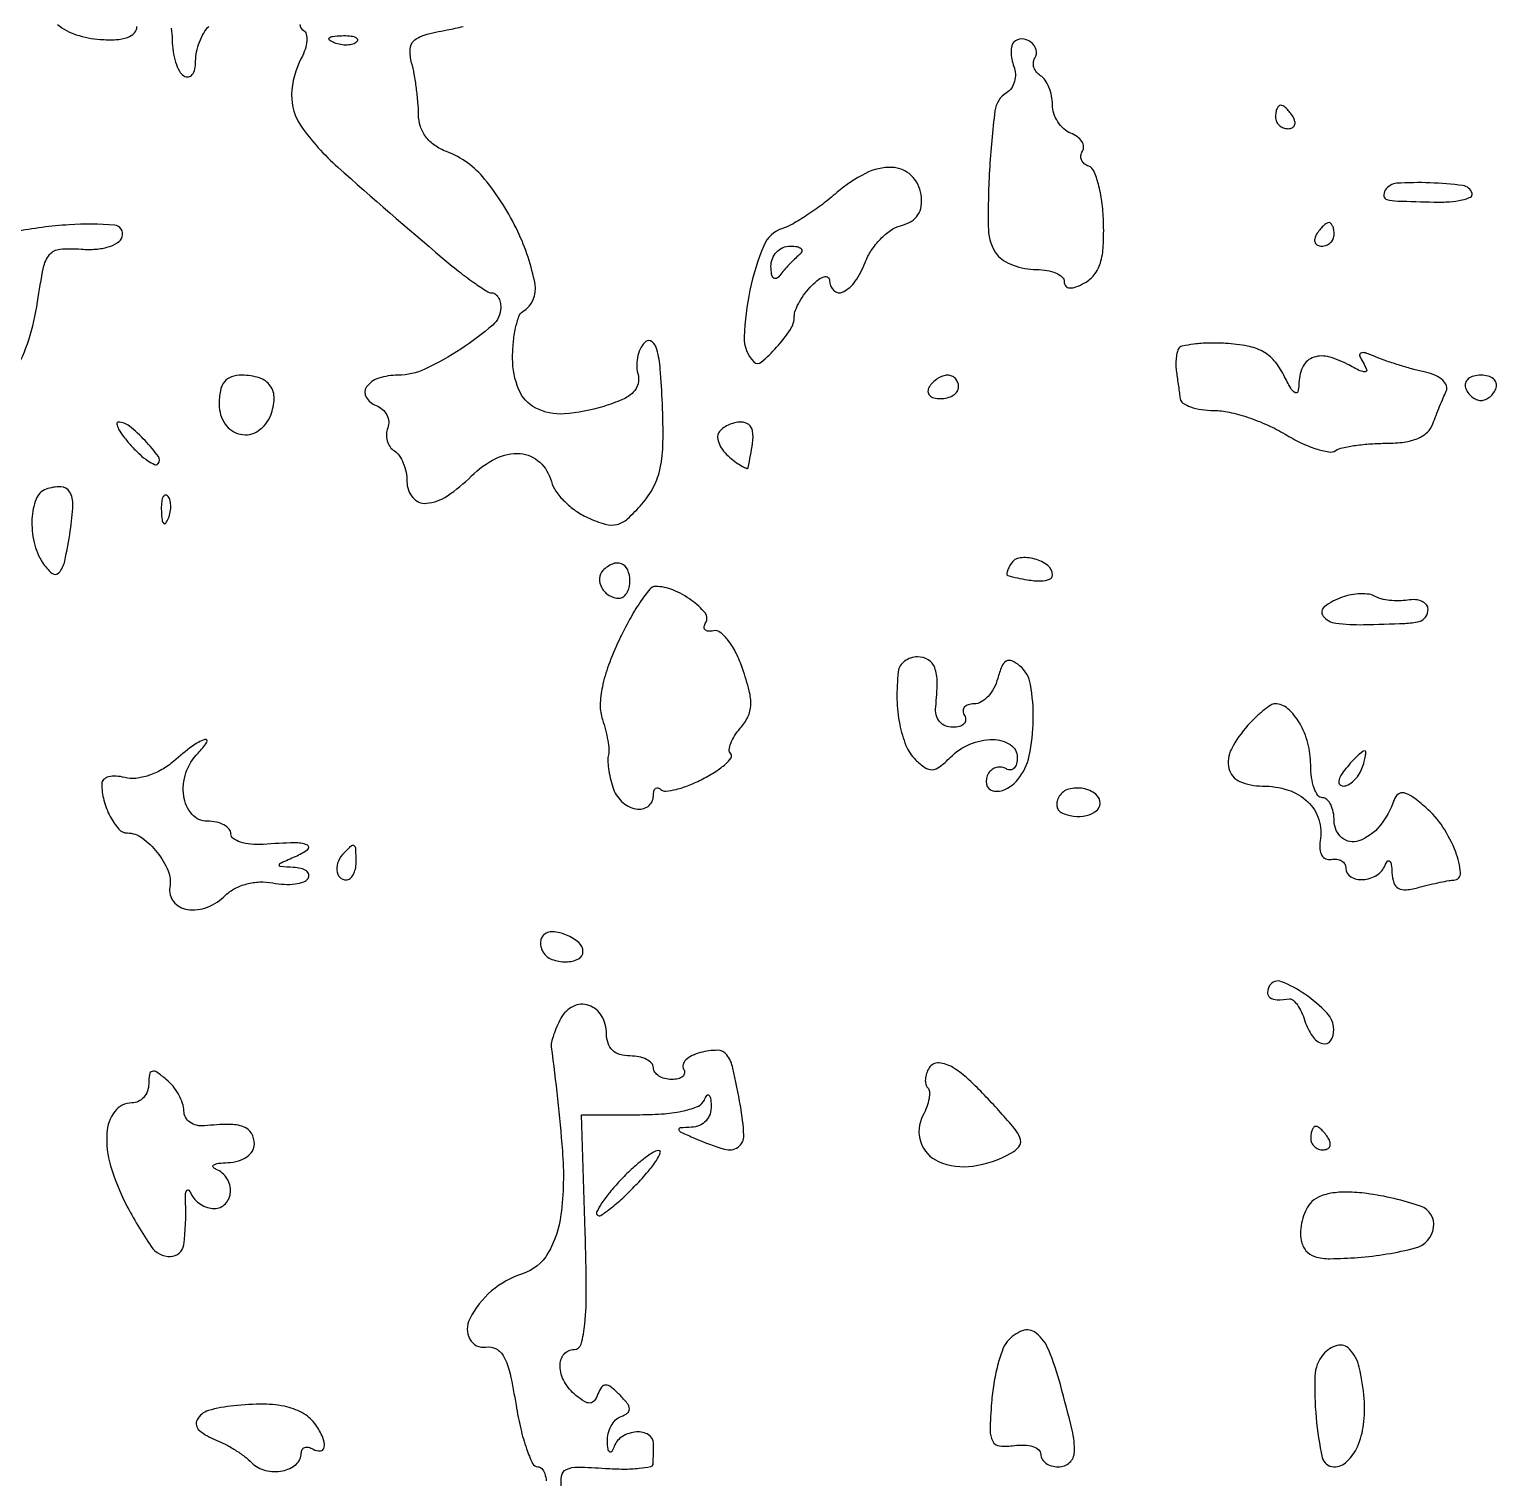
# Model space of a CAD drawing. Extents: x 0 to 5034, y 0 to 2560.
# Drawn here: x 1554.8 to 1679.8, y 1716.1 to 1839.5 of the extents above; entities that cross this region are included whole.
import ezdxf

# ---------------------------------------------------------------- set-up
doc = ezdxf.new("R2010")
doc.units = 0

msp = doc.modelspace()

# ---------------------------------------------------------------- linework, layer by layer
for points in [[(1557.240455, 1839.879475, 0.092821), (1558.828507, 1839.002902, 0.062614), (1560.864797, 1838.602437, 0.02949), (1562.21552, 1838.588715, 0.071587), (1563.191955, 1838.77826, 0.117028), (1563.781834, 1839.154411, 0.194949), (1564, 1839.692691, -0.113985)], [(1566.900008, 1839.569783, -0.049343), (1567, 1838.559017, 0.037634), (1567.073842, 1837.57934, 0.041396), (1567.29375, 1836.653525, 0.045439), (1567.615492, 1835.906663, 0.130646), (1568, 1835.5, 0.177037), (1568.378577, 1835.422023, 0.188488), (1568.70625, 1835.6096, 0.116412), (1568.927986, 1836.072766, 0.05373), (1569, 1836.740983, -0.051407), (1569.08179, 1837.534385, -0.038232), (1569.326905, 1838.380819, -0.039038), (1569.686397, 1839.15174, -0.06786), (1570.112868, 1839.712868, 0.155143)], [(1577.88418, 1839.867208, 0.243353), (1578.165464, 1839.397738, -0.195227), (1578.412394, 1839.060215, -0.078645), (1578.464131, 1838.480752, -0.061726), (1578.324678, 1837.760365, -0.04425), (1578.002704, 1837.005053, 0.115439), (1577.1761, 1833.916882, 0.162988), (1577.98822, 1831.209824, 0.057827), (1581.112662, 1827.719328, 0.005191), (1590, 1820.006335, 0.009569), (1591.395324, 1818.865812, 0.013243), (1592.692188, 1817.900981, 0.009786), (1593.798556, 1817.15446, 0.139064), (1594.25, 1817.015973, -0.162036), (1594.535622, 1816.91411, -0.094307), (1594.77768, 1816.637505, -0.076294), (1594.940046, 1816.229261, -0.057992), (1594.993167, 1815.75, -0.217598), (1594.308181, 1814.271987, -0.031688), (1591.593919, 1812.230171, -0.035157), (1588.53185, 1810.512129, -0.110704), (1586.247137, 1810, 0.076109), (1584.596121, 1809.74722, 0.161543), (1583.558878, 1809.000172, 0.300496), (1583.521661, 1808.124645, 0.167297), (1584.373476, 1807.410178, -0.08645), (1584.908043, 1807.090557, -0.094067), (1585.284667, 1806.616991, -0.100253), (1585.446163, 1806.064631, -0.113234), (1585.368684, 1805.518392, 0.083008), (1585.256234, 1804.965849, 0.078343), (1585.325782, 1804.394979, 0.081683), (1585.56208, 1803.893829, 0.103775), (1585.931826, 1803.542134, -0.10606), (1586.341311, 1803.149099, -0.051271), (1586.686224, 1802.505726, -0.047594), (1586.920822, 1801.732411, -0.049898), (1587, 1800.940983, 0.174353), (1587.490953, 1799.575855, 0.246421), (1588.6599, 1799.08561, 0.127523), (1590.445745, 1799.716891, 0.048022), (1592.507274, 1801.416365, -0.080134), (1594.565099, 1802.902533, -0.134988), (1596.639527, 1803.316982, -0.170275), (1598.31039, 1802.593799, -0.143275), (1599.307627, 1800.931633, 0.089777), (1599.682534, 1800.124527, 0.043784), (1600.417836, 1799.254088, 0.041538), (1601.366019, 1798.457359, 0.0471), (1602.395416, 1797.865698, 0.03517), (1603.898757, 1797.304611, 0.13341), (1604.892504, 1797.283093, 0.124761), (1605.798013, 1797.768224, 0.029075), (1607.011182, 1799.012893, 0.059378), (1608.017228, 1800.496657, 0.06887), (1608.585324, 1802.104208, 0.04747), (1608.816098, 1804.24665, 0.013769), (1608.765847, 1807.57346, 0.009321), (1608.584631, 1810.526888, 0.045264), (1608.300332, 1812.179247, 0.145981), (1607.886123, 1812.853677, 0.369625), (1607.353235, 1812.86541, 0.098029), (1606.948893, 1812.374776, 0.061929), (1606.679665, 1811.680938, 0.058891), (1606.578561, 1810.900283, 0.066831), (1606.670585, 1810.151684, -0.118372), (1606.688528, 1809.260423, -0.147733), (1606.28704, 1808.540738, -0.09129), (1605.367335, 1807.929578, -0.02667), (1603.765814, 1807.342962, -0.055524), (1600.394579, 1806.705614, -0.14047), (1597.973718, 1807.20441, -0.175982), (1596.517827, 1808.798592, -0.098237), (1596, 1811.408759, -0.023641), (1596.064808, 1812.778657, -0.030528), (1596.259879, 1814.022326, -0.031414), (1596.541634, 1815.004269, -0.170367), (1596.884695, 1815.428738, 0.310681), (1597.912186, 1817.762289, 0.064549), (1596.440418, 1822.254523, 0.059606), (1593.61979, 1826.707896, 0.131706), (1590.382461, 1829.044688, -0.060452), (1589.364379, 1829.580002, -0.080249), (1588.61077, 1830.303464, -0.084492), (1588.149581, 1831.195708, -0.075764), (1587.986345, 1832.225249, 0.019559), (1587.94007, 1833.250268, 0.011917), (1587.809329, 1834.45544, 0.011937), (1587.622407, 1835.64572, 0.020642), (1587.40291, 1836.623057, -0.071357), (1587.265435, 1837.765807, -0.202768), (1587.587925, 1838.482448, -0.121514), (1588.47633, 1838.974715, -0.019677), (1590.416565, 1839.41837, 0.010339), (1591.790224, 1839.705593, 0.016578)], [(1600.173248, 1715.127458, -0.076556), (1600.166417, 1716.216509, -0.252024), (1600.581576, 1716.773752, -0.115232), (1601.567796, 1716.981145, -0.012475), (1603.907996, 1716.870772, 0.016418), (1605.466168, 1716.809591, 0.027153), (1606.780911, 1716.872591, 0.026016), (1607.766342, 1717.025752, 0.349003), (1607.984748, 1717.288761, 0.002172), (1607.990611, 1717.631665, 0.00096), (1607.99552, 1718.084824, 0.00095), (1607.998888, 1718.565121, 0.001278), (1608, 1719, 0.266094), (1607.579683, 1719.733868, 0.152487), (1606.555724, 1719.971334, 0.118456), (1605.378475, 1719.593481, 0.161605), (1604.662281, 1718.75, -0.039934), (1604.443361, 1718.31184, -0.436971), (1604.271124, 1718.276265, -0.209411), (1604.13627, 1718.502419, -0.019378), (1604.078947, 1719.166667, -0.070833), (1604.142309, 1719.838046, -0.067138), (1604.390378, 1720.478385, -0.071702), (1604.778092, 1720.991763, -0.107754), (1605.25, 1721.291667, 0.074242), (1605.791793, 1721.587408, 0.252947), (1605.952882, 1721.941057, 0.154062), (1605.769647, 1722.40821, 0.026476), (1605.125, 1723.125, 0.024455), (1604.387442, 1723.793734, 0.162035), (1603.929632, 1723.969366, 0.258576), (1603.581906, 1723.796643, 0.063388), (1603.277754, 1723.208262, -0.069605), (1602.974979, 1722.639907, -0.222151), (1602.608263, 1722.437121, -0.158457), (1602.123085, 1722.559135, -0.033024), (1601.402754, 1723.080707, -0.090533), (1600.422187, 1724.250807, -0.120058), (1600.042372, 1725.581925, -0.182088), (1600.375143, 1726.581902, -0.226524), (1601.25, 1726.997821, 0.340106), (1601.848446, 1727.456479, 0.042054), (1602.157525, 1729.182956, 0.025322), (1602.281188, 1732.093941, 0.005862), (1602.183587, 1736.997821), (1601.867173, 1747), (1606.850253, 1747, 0.019616), (1608.942937, 1747.082133, 0.036395), (1610.622233, 1747.338017, 0.044876), (1611.826644, 1747.728691, 0.198527), (1612.337719, 1748.25, -0.051902), (1612.54862, 1748.648042, -0.449116), (1612.724694, 1748.672067, -0.185333), (1612.862835, 1748.416573, -0.021021), (1612.921053, 1747.75, -0.09325), (1612.822788, 1747.057117, -0.104336), (1612.47968, 1746.477865, -0.104348), (1611.931856, 1746.086626, -0.093291), (1611.25, 1745.929715, 0.011173), (1610.278423, 1745.868926, 0.467319), (1610.172505, 1745.717909, 0.223503), (1610.347994, 1745.510599, 0.005675), (1611.5, 1745, 0.026412), (1614.057525, 1744.057594, 0.232222), (1615.215174, 1744.239811, 0.257962), (1615.703671, 1745.242348, 0.031763), (1615.413974, 1747.75, 0.008919), (1614.776113, 1750.956621, 0.10763), (1614.256364, 1752.094018, 0.238513), (1613.464261, 1752.485927, 0.061817), (1612.010251, 1752.29243, 0.047319), (1611.288713, 1752.028766, 0.082332), (1610.767306, 1751.66496, 0.124542), (1610.522325, 1751.264927, 0.217132), (1610.570264, 1750.88631, -0.164268), (1610.648165, 1750.550501, -0.190626), (1610.499165, 1750.260354, -0.123316), (1610.11689, 1750.064119, -0.057279), (1609.559017, 1750, -0.062283), (1608.962904, 1750.074545, -0.080552), (1608.457961, 1750.29375, -0.097988), (1608.120018, 1750.618621, -0.153634), (1608, 1751, 0.191087), (1607.848523, 1751.381882, 0.088204), (1607.4125, 1751.70625, 0.068025), (1606.765418, 1751.926307, 0.048028), (1606, 1752, -0.071879), (1605.14451, 1752.123622, -0.118272), (1604.514129, 1752.486626, -0.122815), (1604.132149, 1753.084583, -0.081193), (1604, 1753.893011, 0.133094), (1603.586286, 1755.419691, 0.180458), (1602.489179, 1756.314996, 0.199334), (1601.160877, 1756.227034, 0.156193), (1600.113867, 1755.212762, 0.020073), (1599.770156, 1754.503504, 0.021876), (1599.495095, 1753.78877, 0.021994), (1599.314733, 1753.160711, 0.092346), (1599.29461, 1752.770286, -0.012952), (1600.242452, 1743.926698, -0.051681), (1600.120494, 1738.483656, -0.099771), (1599.01208, 1735.189273, -0.187146), (1596.854163, 1733.453713, 0.100252), (1594.211196, 1731.985155, 0.099973), (1592.344857, 1729.602649, 0.241911), (1592.361226, 1727.876072, 0.324744), (1593.718078, 1727.206163, -0.171332), (1594.601093, 1727.054604, -0.146554), (1595.261518, 1726.374077, -0.06619), (1595.78196, 1724.935763, -0.013242), (1596.294352, 1722.25, 0.017183), (1596.694659, 1720.237998, 0.026795), (1597.190262, 1718.542187, 0.024932), (1597.708178, 1717.27416, 0.291125), (1598.139132, 1717, -0.207861), (1598.490508, 1716.847329, -0.105156), (1598.744005, 1716.42585, -0.075117), (1598.860322, 1715.793782, -0.047726)]]:
    msp.add_lwpolyline(points, format="xyb")
for points in [[(1582.729167, 1838.395833, -0.126455), (1582.402231, 1838.202593, -0.060344), (1581.916927, 1838.123424, -0.05415), (1581.359369, 1838.160852, -0.051402), (1580.8125, 1838.316886, -0.054073), (1580.395823, 1838.538436, -0.470617), (1580.37858, 1838.720685, -0.168741), (1580.670344, 1838.862007, -0.018894), (1581.416667, 1838.921053, -0.028489), (1582.112848, 1838.910055, -0.077125), (1582.592839, 1838.799335, -0.208169), (1582.77538, 1838.614691, -0.296942)], [(1638.708381, 1838.375048, 0.143376), (1638.530266, 1838.049465, 0.054751), (1638.474849, 1837.530523, 0.048428), (1638.536113, 1836.918621, 0.042486), (1638.714618, 1836.30131, -0.082156), (1638.844042, 1835.670825, -0.078108), (1638.767359, 1835.020526, -0.081741), (1638.501598, 1834.4507, -0.104807), (1638.084163, 1834.052015, 0.226648), (1637.099349, 1832.520483, 0.017016), (1636.633998, 1827.457852, 0.019324), (1636.537828, 1822.393819, 0.159784), (1637.287848, 1820.25, 0.094725), (1637.825217, 1819.77057, 0.045267), (1638.662165, 1819.367188, 0.042671), (1639.642006, 1819.092466, 0.047051), (1640.622445, 1819, -0.041615), (1641.53272, 1818.924105, -0.061146), (1642.301593, 1818.695915, -0.080364), (1642.823339, 1818.360735, -0.212982), (1643, 1817.964816, 0.169965), (1643.128804, 1817.596848, 0.213362), (1643.446547, 1817.432657, 0.105972), (1643.985856, 1817.516719, 0.031367), (1644.75, 1817.865782, 0.10631), (1645.56178, 1818.553754, 0.090556), (1646.076411, 1819.553664, 0.061143), (1646.329377, 1821.004995, 0.021601), (1646.344677, 1823.119406, 0.023536), (1646.204847, 1824.799772, 0.032992), (1645.911589, 1826.276421, 0.034635), (1645.52505, 1827.400341, 0.215379), (1645.088447, 1827.803851, -0.094392), (1644.711987, 1828.014416, -0.120967), (1644.478254, 1828.333759, -0.126974), (1644.425442, 1828.712727, -0.110305), (1644.557151, 1829.092473, 0.163403), (1644.650225, 1829.490639, 0.121658), (1644.500197, 1829.919618, 0.093843), (1644.119007, 1830.316129, 0.06297), (1643.563382, 1830.614052, -0.091974), (1642.965685, 1830.980371, -0.066739), (1642.459243, 1831.576485, -0.065125), (1642.116875, 1832.302026, -0.077865), (1642, 1833.047972, 0.050225), (1641.924661, 1833.796097, 0.047723), (1641.701458, 1834.527739, 0.051367), (1641.373271, 1835.13697, 0.105504), (1640.983688, 1835.510081, -0.08344), (1640.635866, 1835.815187, -0.092847), (1640.422376, 1836.206842, -0.100558), (1640.374953, 1836.623007, -0.117181), (1640.5, 1837, 0.209852), (1640.601139, 1837.718349, 0.161987), (1640.152915, 1838.38058, 0.159365), (1639.390969, 1838.648847, 0.204755)], [(1661, 1832, 0.105053), (1661.081062, 1831.618444, 0.099167), (1661.311086, 1831.29375, 0.09642), (1661.654762, 1831.076123, 0.093332), (1662.059017, 1831, 0.108972), (1662.413961, 1831.078288, 0.182303), (1662.6254, 1831.29375, 0.161196), (1662.656512, 1831.6179, 0.082592), (1662.5, 1832, 0.029505), (1662.231006, 1832.382774, 0.035638), (1661.933975, 1832.70625, 0.038439), (1661.65171, 1832.934461, 0.151918), (1661.440983, 1833, 0.210953), (1661.272352, 1832.92554, 0.081139), (1661.129539, 1832.70625, 0.061769), (1661.032345, 1832.382849, 0.042167)], [(1623.627718, 1825.550552, -0.017001), (1622.398986, 1824.555084, -0.016067), (1621.082569, 1823.625627, -0.016262), (1619.864771, 1822.878781, -0.052616), (1618.996799, 1822.498984, 0.221961), (1617.399429, 1821.028175, 0.044478), (1616.22185, 1817.233288, 0.044719), (1615.732641, 1813.26332, 0.202363), (1616.550161, 1811.130952, 0.397797), (1617.192388, 1811.100007, 0.0334), (1618.490967, 1812.373993, 0.035531), (1619.667897, 1813.899403, 0.147588), (1620, 1815, -0.094364), (1620.103396, 1815.542978, -0.034987), (1620.440625, 1816.247768, -0.033153), (1620.92598, 1816.984534, -0.034165), (1621.5, 1817.642857, -0.034046), (1622.077063, 1818.146263, -0.093008), (1622.559375, 1818.3875, -0.226652), (1622.862545, 1818.336247, -0.244067), (1623, 1818.071429, 0.2069), (1623.373669, 1817.207064, 0.314875), (1624.152604, 1817.093623, 0.12595), (1625.200924, 1818.005778, 0.060283), (1626.036791, 1819.596768, -0.05495), (1626.565547, 1820.629725, -0.046491), (1627.33344, 1821.587476, -0.048651), (1628.211026, 1822.333943, -0.088186), (1629.064509, 1822.727121, 0.069024), (1629.950275, 1823.094959, 0.115371), (1630.531642, 1823.648807, 0.114225), (1630.810624, 1824.407326, 0.066779), (1630.802469, 1825.380352, 0.167897), (1629.959228, 1827.022325, 0.187129), (1628.321957, 1827.702418, 0.123771), (1626.070654, 1827.1929, 0.061588)], [(1670.344719, 1825.75, 0.166701), (1670.23302, 1825.256212, 0.316673), (1670.489638, 1824.964371, 0.050647), (1671.414236, 1824.838826, 0.002486), (1674.5, 1824.75, 0.022051), (1675.824493, 1824.776879, 0.039755), (1676.898438, 1824.932446, 0.053654), (1677.611567, 1825.177131, 0.373123), (1677.75, 1825.488112, 0.294062), (1676.967063, 1826.152082, 0.024007), (1674.161603, 1826.386475, 0.024876), (1671.336315, 1826.34581, 0.243083)], [(1549.859244, 1821, 0.030756), (1548.191161, 1820.128488, 0.089177), (1547.216773, 1819.272449, 0.112056), (1546.726032, 1818.253681, 0.066031), (1546.59882, 1816.902181, 0.058972), (1547.024402, 1814.193227, 0.036955), (1548.118341, 1811.17306, 0.032811), (1549.466833, 1808.626447, 0.260197), (1550.589124, 1808, 0.184882), (1552.133804, 1808.591381, 0.075126), (1553.590109, 1810.357476, 0.058717), (1554.779948, 1813.005568, 0.039566), (1555.522974, 1816.238639, -0.012165), (1556.029562, 1819.169824, -0.124805), (1556.553603, 1820.272094, -0.201433), (1557.438634, 1820.734126, -0.040572), (1559.253028, 1820.738639, 0.037699), (1560.487355, 1820.734627, 0.055171), (1561.554839, 1820.931461, 0.068814), (1562.344166, 1821.29345, 0.16753), (1562.737237, 1821.788144, 0.49369), (1562.089708, 1822.781397, 0.034268), (1558.217435, 1822.809991, 0.034724), (1553.629845, 1822.20768, 0.055055)], [(1664.5, 1822, 0.082592), (1664.343488, 1821.6179, 0.161196), (1664.3746, 1821.29375, 0.182303), (1664.586039, 1821.078288, 0.108972), (1664.940983, 1821, 0.093332), (1665.345238, 1821.076123, 0.09642), (1665.688914, 1821.29375, 0.099167), (1665.918938, 1821.618444, 0.105053), (1666, 1822, 0.042167), (1665.967655, 1822.382849, 0.061769), (1665.870461, 1822.70625, 0.081139), (1665.727648, 1822.92554, 0.210953), (1665.559017, 1823, 0.151918), (1665.34829, 1822.934461, 0.038439), (1665.066025, 1822.70625, 0.035638), (1664.768994, 1822.382774, 0.029505)], [(1620.4283, 1820.25, 0.019542), (1620.02775, 1819.890763, 0.01106), (1619.569889, 1819.426563, 0.011028), (1619.128314, 1818.937434, 0.017789), (1618.776946, 1818.5, -0.111066), (1618.485745, 1818.250498, -0.327207), (1618.239691, 1818.28649, -0.159858), (1618.068396, 1818.618706, -0.037587), (1618.015313, 1819.25, -0.092982), (1618.13542, 1819.922707, -0.098893), (1618.490372, 1820.489797, -0.101386), (1619.027441, 1820.867015, -0.102919), (1619.666667, 1821, -0.043317), (1620.247958, 1820.949546, -0.152297), (1620.577897, 1820.779687, -0.297449), (1620.631514, 1820.533999, -0.129577)], [(1652.717125, 1812.20627, 0.066635), (1652.596992, 1811.847889, 0.027579), (1652.52793, 1811.340279, 0.026687), (1652.512968, 1810.780404, 0.031034), (1652.560134, 1810.25, -0.001731), (1652.641957, 1809.69846, -0.001195), (1652.730946, 1809.073437, -0.001204), (1652.813631, 1808.472027, -0.002466), (1652.875, 1808, 0.220389), (1653.115113, 1807.615475, 0.06079), (1653.771094, 1807.292652, 0.049297), (1654.687816, 1807.070857, 0.03439), (1655.75, 1806.996262, -0.054811), (1657.039153, 1806.852742, -0.025414), (1658.664535, 1806.400798, -0.024811), (1660.341182, 1805.747336, -0.031576), (1661.810118, 1804.9744, 0.025331), (1663.151235, 1804.247206, 0.033349), (1664.443459, 1803.731772, 0.035255), (1665.530496, 1803.463011, 0.183384), (1666.12643, 1803.578138, -0.084748), (1666.722173, 1803.819187, -0.018346), (1667.819122, 1804.017328, -0.018637), (1669.122128, 1804.154312, -0.01687), (1670.475831, 1804.2, 0.034107), (1671.967013, 1804.301839, 0.065275), (1673.122531, 1804.617588, 0.086078), (1673.936312, 1805.137862, 0.122156), (1674.410162, 1805.85, -0.006215), (1674.676035, 1806.564048, -0.004622), (1674.986612, 1807.345908, -0.004672), (1675.293326, 1808.07808, -0.010542), (1675.542453, 1808.62543, 0.201989), (1675.56566, 1809.092938, 0.119232), (1675.251433, 1809.565958, 0.083094), (1674.629646, 1809.974474, 0.050631), (1673.79181, 1810.246834, -0.01298), (1672.775022, 1810.494671, -0.008387), (1671.610969, 1810.831685, -0.008431), (1670.483505, 1811.199627, -0.015735), (1669.585955, 1811.541343, 0.016277), (1668.657539, 1811.893658, 0.183365), (1668.270608, 1811.881056, 0.407113), (1668.170187, 1811.645046, 0.045686), (1668.456632, 1811.070171, -0.041114), (1668.758806, 1810.477346, -0.504536), (1668.64623, 1810.29179, -0.137642), (1668.225124, 1810.369567, -0.008798), (1667.10001, 1810.946476, 0.065207), (1665.418428, 1811.581671, 0.15989), (1664.117159, 1811.469279, 0.192903), (1663.29047, 1810.644275, 0.09947), (1662.985258, 1809.190983, -0.067302), (1662.899146, 1808.593415, -0.500945), (1662.670731, 1808.506272, -0.122549), (1662.303784, 1808.890362, -0.0127), (1661.707211, 1810, 0.059109), (1660.899424, 1811.217014, 0.091931), (1659.925543, 1812.010032, 0.078323), (1658.616269, 1812.478656, 0.032899), (1656.753943, 1812.70627, 0.018324), (1655.315138, 1812.733897, 0.026453), (1654.046018, 1812.644482, 0.02482), (1653.052362, 1812.470985, 0.226718)], [(1571, 1807.5, 0.149528), (1571.508057, 1805.839117, 0.195698), (1572.814008, 1804.96363, 0.200847), (1574.332769, 1805.259438, 0.155128), (1575.396256, 1806.590242, 0.082652), (1575.686854, 1808.013008, 0.166673), (1575.359357, 1809.095593, 0.161583), (1574.425695, 1809.771103, 0.076632), (1572.940983, 1810, 0.081061), (1572.043973, 1809.853613, 0.147833), (1571.444098, 1809.427998, 0.120661), (1571.105482, 1808.669782, 0.044995)], [(1631.5, 1809, 0.139169), (1631.392057, 1808.620352, 0.191142), (1631.521475, 1808.29375, 0.138808), (1631.889346, 1808.073267, 0.066118), (1632.440983, 1808, 0.062283), (1633.037096, 1808.074545, 0.080552), (1633.542039, 1808.29375, 0.097988), (1633.879982, 1808.618621, 0.153634), (1634, 1809, 0.092995), (1633.928382, 1809.381732, 0.096318), (1633.723586, 1809.70625, 0.099231), (1633.418051, 1809.923444, 0.105429), (1633.059017, 1810, 0.089642), (1632.653442, 1809.926698, 0.053229), (1632.2129, 1809.70625, 0.051032), (1631.806203, 1809.382515, 0.06081)], [(1677.191667, 1808.925, 0.073624), (1677.399741, 1808.514089, 0.066918), (1677.723802, 1808.165781, 0.070382), (1678.110048, 1807.930417, 0.102038), (1678.5, 1807.85, 0.102038), (1678.889952, 1807.930417, 0.070382), (1679.276198, 1808.165781, 0.066918), (1679.600259, 1808.514089, 0.073624), (1679.808333, 1808.925, 0.159683), (1679.810399, 1809.333474, 0.143818), (1679.571823, 1809.684219, 0.107546), (1679.111023, 1809.920344, 0.064908), (1678.5, 1810, 0.064908), (1677.888977, 1809.920344, 0.107546), (1677.428177, 1809.684219, 0.143818), (1677.189601, 1809.333474, 0.159683)], [(1563.505548, 1803.993869, 0.0226), (1564.234551, 1803.258067, 0.036839), (1564.92245, 1802.711727, 0.042906), (1565.489015, 1802.393472, 0.312473), (1565.779583, 1802.44625, 0.370665), (1565.827008, 1803.073461, 0.030856), (1564.696445, 1804.426234, 0.033166), (1563.354486, 1805.668003, 0.171742), (1562.416441, 1806, 0.469284), (1562.284174, 1805.840798, 0.078427), (1562.43672, 1805.410699, 0.040791), (1562.859064, 1804.764521, 0.018783)], [(1613.570027, 1805.113307, 0.165938), (1613.471484, 1804.682148, 0.078442), (1613.620389, 1804.124078, 0.064546), (1613.981976, 1803.529284, 0.050777), (1614.51101, 1802.990862, 0.016359), (1615.087813, 1802.543195, 0.030843), (1615.585085, 1802.227518, 0.038833), (1615.954879, 1802.059561, 0.457681), (1616.076511, 1802.127555, 0.012143), (1616.44856, 1804.191728, 0.077471), (1616.447932, 1805.252491, 0.199137), (1616.120548, 1805.788442, 0.158638), (1615.470533, 1806, 0.058735), (1614.912534, 1805.934226, 0.05051), (1614.354354, 1805.739534, 0.05303), (1613.878793, 1805.452852, 0.092453)], [(1556.25, 1800.281721, 0.219973), (1555.404958, 1799.449987, 0.078684), (1555.05521, 1797.752897, 0.068838), (1555.23788, 1795.756864, 0.083996), (1555.96094, 1794.02896, 0.078988), (1556.755146, 1793.126291, 0.407459), (1557.355693, 1793.175801, 0.127591), (1557.845735, 1794.162678, 0.013102), (1558.318045, 1796.745351, 0.026332), (1558.54198, 1798.932688, 0.14565), (1558.26395, 1800.069325, 0.264037), (1557.525181, 1800.497572, 0.088597)], [(1566.078947, 1798.416667, 0.018894), (1566.137993, 1797.670344, 0.168741), (1566.279315, 1797.37858, 0.470617), (1566.461564, 1797.395823, 0.054073), (1566.683114, 1797.8125, 0.051402), (1566.839148, 1798.359369, 0.05415), (1566.876576, 1798.916927, 0.060344), (1566.797407, 1799.402231, 0.126455), (1566.604167, 1799.729167, 0.296942), (1566.385309, 1799.77538, 0.208169), (1566.200665, 1799.592839, 0.077125), (1566.089945, 1799.112848, 0.028489)], [(1603.693853, 1793.36052, 0.191124), (1603.401415, 1792.683432, 0.139481), (1603.603969, 1791.880661, 0.123736), (1604.230079, 1791.235684, 0.139398), (1605.059017, 1791, 0.156819), (1605.417907, 1791.1154, 0.097386), (1605.723586, 1791.440625, 0.079459), (1605.929934, 1791.926402, 0.06085), (1606, 1792.5, 0.103624), (1605.806289, 1793.424643, 0.202875), (1605.269246, 1793.932483, 0.1934), (1604.508765, 1793.913511, 0.094876)], [(1638.473008, 1793.956326, 0.025609), (1638.268505, 1793.584083, 0.046182), (1638.146358, 1793.258446, 0.066853), (1638.114586, 1793.021062, 0.344656), (1638.190983, 1792.923489, 0.016663), (1639.854924, 1792.569889, 0.047861), (1641.030737, 1792.475124, 0.088289), (1641.747693, 1792.614012, 0.310247), (1642, 1792.981495, 0.233759), (1641.60279, 1793.784685, 0.095942), (1640.484522, 1794.340063, 0.095519), (1639.235926, 1794.439157, 0.230444)], [(1605.067836, 1787.420928, 0.021425), (1604.177565, 1785.294896, 0.036894), (1603.647491, 1783.451272, 0.045445), (1603.467605, 1781.899183, 0.088542), (1603.655834, 1780.670928, -0.019549), (1603.922143, 1779.777188, -0.021045), (1604.110414, 1778.886977, -0.021138), (1604.206811, 1778.113978, -0.087193), (1604.163606, 1777.646442, 0.077774), (1604.113125, 1777.192955, 0.02228), (1604.176111, 1776.486536, 0.021848), (1604.319601, 1775.685118, 0.021622), (1604.532868, 1774.896442, 0.126442), (1605.289454, 1773.686664, 0.139114), (1606.510512, 1773.044887, 0.212879), (1607.543561, 1773.267279, 0.239228), (1608, 1774.166667, -0.053967), (1608.043789, 1774.571179, -0.162428), (1608.184118, 1774.806507, -0.257438), (1608.388857, 1774.849529, -0.122756), (1608.626784, 1774.706549, 0.226027), (1609.049967, 1774.556466, 0.035896), (1609.940756, 1774.714452, 0.033808), (1611.037907, 1775.071816, 0.023699), (1612.219715, 1775.613619, 0.022754), (1613.314656, 1776.244545, 0.040875), (1614.139741, 1776.871717, 0.055688), (1614.618928, 1777.409462, 0.3656), (1614.590749, 1777.742585, -0.218412), (1614.463755, 1778.084811, -0.070128), (1614.5821, 1778.627346, -0.054879), (1614.903993, 1779.269851, -0.037792), (1615.396996, 1779.918848, 0.068219), (1616.046285, 1780.890763, 0.103548), (1616.293265, 1781.872865, 0.072561), (1616.162614, 1783.114288, 0.020014), (1615.600409, 1785, 0.033125), (1615.048429, 1786.320266, 0.048043), (1614.379664, 1787.391159, 0.059115), (1613.700324, 1788.08848, 0.226914), (1613.126902, 1788.225223, -0.066751), (1612.681176, 1788.189996, -0.189815), (1612.402974, 1788.317452, -0.236195), (1612.32277, 1788.57478, -0.09827), (1612.453678, 1788.92505, 0.321907), (1612.396458, 1789.749548, 0.063938), (1611.250844, 1790.818818, 0.057625), (1609.660526, 1791.704453, 0.098567), (1608.175868, 1792, 0.227131), (1607.692356, 1791.768411, 0.02028), (1606.868693, 1790.654898, 0.023266), (1605.961922, 1789.175238, 0.015968)], [(1666.676, 1791.085825, 0.071928), (1665.168892, 1790.276736, 0.422048), (1665.059685, 1789.477283, 0.199292), (1666.143899, 1788.864549, 0.036208), (1668.5, 1788.75, 0.0034), (1672.010783, 1788.857484, 0.049267), (1673.241992, 1789.025794, 0.182374), (1673.788093, 1789.395487, 0.154951), (1674, 1790.062858, 0.175109), (1673.862036, 1790.444717, 0.115639), (1673.485938, 1790.728931, 0.087182), (1672.919527, 1790.869316, 0.058086), (1672.25, 1790.837817, -0.03726), (1671.506583, 1790.771801, -0.031775), (1670.720312, 1790.810711, -0.03302), (1670.007274, 1790.939718, -0.073971), (1669.5, 1791.149827, 0.098757), (1668.987178, 1791.33324, 0.042341), (1668.25795, 1791.378489, 0.039725), (1667.447812, 1791.295511, 0.041926)], [(1628.858595, 1784.75, 0.033542), (1628.751195, 1782.395639, 0.043031), (1628.983739, 1780.240426, 0.049219), (1629.519226, 1778.458018, 0.09912), (1630.329808, 1777.24162, 0.042997), (1631.135316, 1776.563898, 0.170802), (1631.748044, 1776.390901, 0.150504), (1632.381707, 1776.63081, 0.031186), (1633.285714, 1777.428571, -0.095555), (1634.96234, 1778.563021, -0.100881), (1636.908345, 1778.964091, -0.143271), (1638.402063, 1778.530629, -0.256343), (1639, 1777.440983, -0.06068), (1638.932339, 1776.885513, -0.129571), (1638.726548, 1776.50893, -0.191518), (1638.42208, 1776.36763, -0.153598), (1638.069098, 1776.457295, 0.100828), (1637.669126, 1776.604475, 0.098348), (1637.239685, 1776.585377, 0.097513), (1636.847224, 1776.403043, 0.097277), (1636.552786, 1776.08541, 0.186185), (1636.378357, 1775.155483, 0.302163), (1636.917296, 1774.599258, 0.169971), (1638.010598, 1774.733777, 0.105116), (1639.037111, 1775.544716, 0.121745), (1640.012991, 1777.562741, 0.047889), (1640.361856, 1780.652785, 0.047308), (1640.128241, 1783.648429, 0.17839), (1639.199385, 1785.250439, 0.069313), (1638.541791, 1785.657139, 0.240059), (1638.057066, 1785.630102, 0.166199), (1637.671726, 1785.185834, 0.032341), (1637.332754, 1784.164451, -0.058693), (1637.008854, 1783.336807, -0.064524), (1636.509304, 1782.635808, -0.073296), (1635.918064, 1782.16116, -0.13331), (1635.324352, 1782, 0.07275), (1634.818281, 1781.925975, 0.148807), (1634.487214, 1781.70625, 0.188577), (1634.380372, 1781.380176, 0.125004), (1634.5, 1781, -0.146968), (1634.601627, 1780.620612, -0.191593), (1634.460061, 1780.29375, -0.133699), (1634.072291, 1780.072931, -0.063042), (1633.496159, 1780, -0.101303), (1632.866222, 1780.128952, -0.11985), (1632.380628, 1780.49231, -0.113737), (1632.099434, 1781.055134, -0.084755), (1632.052296, 1781.75, 0.021615), (1632.174546, 1783.849953, 0.091534), (1631.965255, 1785.086746, 0.17345), (1631.413479, 1785.750311, 0.134207), (1630.5, 1786, 0.080228), (1629.916314, 1785.905737, 0.082844), (1629.399087, 1785.632812, 0.088937), (1629.026785, 1785.227149, 0.113608)], [(1658.654988, 1780.171259, 0.062214), (1657.239378, 1778.151415, 0.181758), (1657.026652, 1776.491206, 0.237914), (1657.948263, 1775.395465, 0.101435), (1659.877555, 1775, -0.077591), (1662.067876, 1774.658042, -0.112689), (1663.745281, 1773.665791, -0.128091), (1664.68835, 1772.152832, -0.118398), (1664.810873, 1770.324189, 0.060563), (1664.777371, 1769.624083, 0.11671), (1664.945282, 1769.091719, 0.16102), (1665.287166, 1768.795715, 0.149012), (1665.75, 1768.75, -0.077768), (1666.227545, 1768.770151, -0.10725), (1666.632812, 1768.632812, -0.125576), (1666.901861, 1768.361134, -0.133456), (1667, 1768, 0.266094), (1667.420317, 1767.266132, 0.152487), (1668.444276, 1767.028666, 0.118456), (1669.621525, 1767.406519, 0.161605), (1670.337719, 1768.25, -0.073498), (1670.539332, 1768.593893, -0.454677), (1670.719408, 1768.60116, -0.156943), (1670.861437, 1768.304347, -0.023178), (1670.921053, 1767.633369, 0.065959), (1671.075658, 1766.753793, 0.194379), (1671.459075, 1766.288943, 0.153419), (1672.130106, 1766.158032, 0.037528), (1673.25, 1766.369714, -0.006472), (1674.162208, 1766.601563, -0.007346), (1675.042509, 1766.799577, -0.006753), (1675.794128, 1766.946514, -0.039981), (1676.192582, 1766.986345, 0.431908), (1676.758399, 1767.611434, 0.072202), (1676.355972, 1769.378637, 0.05356), (1675.260534, 1771.508331, 0.068672), (1673.810001, 1773.164785, 0.02035), (1672.687703, 1774.06081, 0.097891), (1671.950802, 1774.40584, 0.223939), (1671.453831, 1774.306202, 0.153839), (1671.111037, 1773.833111, -0.089851), (1669.887042, 1771.597767, -0.137415), (1668.096337, 1770.326152, -0.266086), (1666.663855, 1770.580542, -0.222287), (1666, 1772, 0.048028), (1665.926307, 1772.765418, 0.068025), (1665.70625, 1773.4125, 0.088204), (1665.381882, 1773.848523, 0.191087), (1665, 1774, -0.244321), (1664.616289, 1774.1994, -0.067418), (1664.29375, 1774.8225, -0.051875), (1664.072887, 1775.727502, -0.033941), (1664, 1776.8, 0.064766), (1663.757532, 1778.664016, 0.067865), (1663.046868, 1780.372327, 0.079682), (1662.046664, 1781.587225, 0.182742), (1660.954988, 1782, 0.147247), (1660.60967, 1781.896052, 0.021744), (1660.013295, 1781.462807, 0.022954), (1659.335912, 1780.871509, 0.017923)], [(1567.118384, 1777.102674, -0.04928), (1566.116794, 1776.393707, -0.049026), (1564.994135, 1775.893012, -0.052814), (1563.894405, 1775.651694, -0.091821), (1562.965375, 1775.719306, 0.048059), (1562.212678, 1775.84057, 0.080867), (1561.577329, 1775.778302, 0.119003), (1561.156947, 1775.550843, 0.212603), (1561, 1775.198419, 0.064585), (1561.182771, 1773.789351, 0.055218), (1561.722126, 1772.391739, 0.060554), (1562.447117, 1771.331084, 0.215823), (1563.178417, 1771, -0.1591), (1564.442591, 1770.587293, -0.068694), (1565.731565, 1769.341702, -0.068063), (1566.649118, 1767.77362, -0.14394), (1566.79899, 1766.386029, 0.21876), (1567.117336, 1765.1517, 0.188027), (1568.29274, 1764.485035, 0.129777), (1569.99839, 1764.680135, 0.103719), (1571.552775, 1765.695633, -0.076659), (1572.336686, 1766.270055, -0.055987), (1573.345728, 1766.658529, -0.053782), (1574.461528, 1766.825095, -0.057465), (1575.56177, 1766.743441, 0.035097), (1576.552666, 1766.625248, 0.044317), (1577.474683, 1766.662171, 0.050684), (1578.206654, 1766.833464, 0.173217), (1578.582884, 1767.134109, 0.205653), (1578.632588, 1767.467663, 0.171476), (1578.429435, 1767.766291, 0.100883), (1577.964271, 1767.981139, 0.048229), (1577.309017, 1768.070285, -0.008061), (1576.236922, 1768.129261, -0.453283), (1576.129501, 1768.270989, -0.240506), (1576.284157, 1768.464345, -0.004561), (1577.5, 1769, 0.055758), (1578.550367, 1769.597582, 0.597519), (1578.498754, 1769.977439, 0.097099), (1577.421096, 1770.156851, 0.009306), (1574.75, 1770.030596, -0.037188), (1573.696681, 1770.039549, -0.057936), (1572.807812, 1770.218421, -0.078553), (1572.20296, 1770.526512, -0.240191), (1572, 1770.924634, 0.179814), (1571.847465, 1771.335067, 0.091708), (1571.4125, 1771.684111, 0.071704), (1570.765235, 1771.920509, 0.051799), (1570, 1772, -0.21828), (1568.682694, 1772.603855, -0.144517), (1567.986674, 1774.14538, -0.114472), (1568.166906, 1776.122965, -0.117172), (1569.2, 1777.8, 0.050745), (1569.953988, 1778.724808, 0.712639), (1569.779236, 1778.951973, 0.080311), (1568.72091, 1778.396253, 0.017665)], [(1667, 1776.5, 0.035237), (1666.57205, 1775.903434, 0.100348), (1666.396714, 1775.425778, 0.22275), (1666.484197, 1775.128897, 0.214681), (1666.770566, 1775, 0.125677), (1667.201557, 1775.11007, 0.064053), (1667.656816, 1775.440625, 0.05745), (1668.065988, 1775.926337, 0.054778), (1668.361626, 1776.5, 0.019009), (1668.557685, 1777.075405, 0.034664), (1668.666459, 1777.559375, 0.044074), (1668.688496, 1777.904913, 0.407084), (1668.59106, 1778, 0.176553), (1668.395857, 1777.928855, 0.014236), (1667.980891, 1777.559375, 0.017822), (1667.50208, 1777.074599, 0.012711)], [(1642.576925, 1774.124467, 0.072925), (1642.401554, 1773.718738, 0.094354), (1642.371535, 1773.315124, 0.111022), (1642.489153, 1772.977313, 0.138403), (1642.733688, 1772.754232, 0.084961), (1643.794239, 1772.431994, 0.086837), (1644.893167, 1772.484539, 0.108968), (1645.723257, 1772.8734, 0.219121), (1646.052821, 1773.5, 0.244782), (1645.684068, 1774.309699, 0.12199), (1644.627155, 1774.782372, 0.110461), (1643.390731, 1774.730078, 0.191004)], [(1581.666667, 1769.333333, 0.091591), (1581.164473, 1768.603555, 0.123462), (1581.025933, 1767.817117, 0.174374), (1581.283311, 1767.235448, 0.205037), (1581.833333, 1767, 0.17482), (1582.151326, 1767.114688, 0.093122), (1582.421875, 1767.440625, 0.073362), (1582.604977, 1767.926139, 0.053595), (1582.666667, 1768.5, 0.008529), (1582.647399, 1769.629444, 0.21365), (1582.514261, 1769.901518, 0.366638), (1582.276742, 1769.899594, 0.018617)], [(1598.624952, 1762.291619, 0.112362), (1598.447014, 1762.008818, 0.077846), (1598.378206, 1761.63587, 0.072274), (1598.425746, 1761.232189, 0.073142), (1598.586203, 1760.86052, 0.166742), (1599.350977, 1760.233457, 0.091719), (1600.556368, 1760.022312, 0.10994), (1601.605693, 1760.266365, 0.288442), (1602, 1760.893011, 0.218838), (1601.648401, 1761.65787, 0.079209), (1600.605117, 1762.298867, 0.079214), (1599.414306, 1762.58367, 0.218914)], [(1660.500914, 1758.001479, 0.124987), (1660.315033, 1757.410824, 0.264138), (1660.521372, 1756.994643, 0.144999), (1661.147142, 1756.796914, 0.039893), (1662.18906, 1756.861265, -0.225632), (1662.496943, 1756.765215, -0.053485), (1662.860279, 1756.349021, -0.044745), (1663.215474, 1755.730664, -0.031169), (1663.506447, 1754.979687, 0.074907), (1664.143662, 1753.683355, 0.170699), (1665.015464, 1753.052697, 0.329429), (1665.694788, 1753.299397, 0.15398), (1665.968575, 1754.25, 0.186748), (1665.378338, 1755.668218, 0.051501), (1663.504223, 1757.260468, 0.055288), (1661.501142, 1758.331169, 0.364361)], [(1565, 1749.622445, -0.08704), (1564.891332, 1749.002937, -0.094292), (1564.57917, 1748.476593, -0.10018), (1564.11389, 1748.124526, -0.112488), (1563.567388, 1748, 0.236599), (1562.105144, 1747.267039, 0.146561), (1561.431405, 1745.42384, 0.08738), (1561.753797, 1742.631012, 0.046481), (1563.05555, 1739.391993, 0.030714), (1565.212345, 1735.764741, 0.253792), (1566.859308, 1734.915978, 0.369583), (1567.981709, 1735.918944, 0.044607), (1568.140647, 1739.5, -0.020284), (1568.137649, 1740.207232, -0.131177), (1568.241189, 1740.545312, -0.495283), (1568.404515, 1740.560548, -0.081259), (1568.608826, 1740.25, 0.084452), (1568.927657, 1739.772013, 0.062495), (1569.418947, 1739.367188, 0.061967), (1570.000066, 1739.093179, 0.079373), (1570.583333, 1739, 0.205228), (1571.535725, 1739.408105, 0.179706), (1571.965588, 1740.40941, 0.153582), (1571.662281, 1741.573477, 0.158199), (1570.75, 1742.337719, -0.134342), (1570.492009, 1742.534095, -0.451325), (1570.528125, 1742.717133, -0.102704), (1570.953487, 1742.859693, -0.020908), (1571.75, 1742.921053, 0.059957), (1572.638858, 1743.059798, 0.084522), (1573.361842, 1743.403047, 0.102823), (1573.832102, 1743.903837, 0.138129), (1574, 1744.5, 0.134207), (1573.750311, 1745.413479, 0.17345), (1573.086746, 1745.965255, 0.091534), (1571.849953, 1746.174546, 0.021615), (1569.75, 1746.052296, -0.081472), (1569.081635, 1746.093259, -0.10062), (1568.514062, 1746.349696, -0.112628), (1568.135861, 1746.779553, -0.124957), (1568, 1747.314697, 0.083686), (1567.891795, 1747.956665, 0.043892), (1567.559375, 1748.697675, 0.04205), (1567.073954, 1749.417252, 0.05018), (1566.5, 1750, 0.020633), (1565.689039, 1750.618371, 0.217533), (1565.28931, 1750.691858, 0.304492), (1565.057736, 1750.434686, 0.035496)], [(1631.488892, 1750.982027, 0.055989), (1631.267366, 1750.513559, 0.064101), (1631.168125, 1750.028541, 0.074106), (1631.199884, 1749.60098, 0.141767), (1631.364681, 1749.301986, -0.18647), (1631.515699, 1748.960789, -0.053735), (1631.480846, 1748.374512, -0.046054), (1631.293856, 1747.668152, -0.035157), (1630.966799, 1746.937963, 0.205673), (1630.771773, 1744.668072, 0.214243), (1632.287211, 1743.015322, 0.137845), (1635.224684, 1742.623382, 0.092484), (1638.453622, 1743.714108, 0.087922), (1639.126883, 1744.264811, 0.23583), (1639.273863, 1744.848685, 0.113834), (1638.901908, 1745.632088, 0.015517), (1637.724675, 1747.026903, 0.013975), (1635.253733, 1749.626748, 0.054462), (1633.522806, 1751.009526, 0.124542), (1632.31584, 1751.406053, 0.278599)], [(1664, 1745, 0.105053), (1664.081062, 1744.618444, 0.099167), (1664.311086, 1744.29375, 0.09642), (1664.654762, 1744.076123, 0.093332), (1665.059017, 1744, 0.108972), (1665.413961, 1744.078288, 0.182303), (1665.6254, 1744.29375, 0.161196), (1665.656512, 1744.6179, 0.082592), (1665.5, 1745, 0.029505), (1665.231006, 1745.382774, 0.035638), (1664.933975, 1745.70625, 0.038439), (1664.65171, 1745.934461, 0.151918), (1664.440983, 1746, 0.210953), (1664.272352, 1745.92554, 0.081139), (1664.129539, 1745.70625, 0.061769), (1664.032345, 1745.382849, 0.042167)], [(1605.149452, 1741.372719, 0.016381), (1604.278988, 1740.381946, 0.026522), (1603.613766, 1739.479205, 0.024688), (1603.177483, 1738.739113, 0.328256), (1603.222354, 1738.444312, 0.357764), (1603.520789, 1738.414897, 0.018467), (1604.362772, 1739.023436, 0.022431), (1605.381405, 1739.894763, 0.013587), (1606.509994, 1741.010431, 0.014413), (1607.544641, 1742.154637, 0.031086), (1608.257556, 1743.103848, 0.054634), (1608.583385, 1743.740755, 0.546199), (1608.437091, 1743.938837, 0.129838), (1607.937471, 1743.771377, 0.020283), (1607.084797, 1743.15981, 0.02141), (1606.118091, 1742.336313, 0.017202)], [(1663.945508, 1739.434342, 0.069032), (1663.546225, 1738.790169, 0.045111), (1663.265116, 1737.961019, 0.044747), (1663.135116, 1737.084713, 0.063153), (1663.188929, 1736.298039, 0.119778), (1663.597721, 1735.413369, 0.152572), (1664.337384, 1734.910903, 0.077391), (1665.63844, 1734.728315, 0.014926), (1668.021505, 1734.835378, 0.044979), (1672.917994, 1735.64892, 0.303386), (1674.471911, 1737.395344, 0.358488), (1673.363327, 1739.201791, 0.05029), (1668.778084, 1740.282403, 0.027695), (1667.108238, 1740.408847, 0.048518), (1665.727329, 1740.302642, 0.06152), (1664.660698, 1739.976658, 0.11515)], [(1638.149815, 1727.680516, 0.087371), (1637.727537, 1726.940292, 0.022928), (1637.324625, 1725.629808, 0.022568), (1636.996879, 1724.071536, 0.021411), (1636.803903, 1722.462486, 0.012646), (1636.683525, 1720.115895, 0.12968), (1636.905048, 1719.178068, 0.252575), (1637.499241, 1718.783556, 0.057433), (1638.75, 1718.812858, -0.044738), (1639.611573, 1718.85489, -0.070386), (1640.339062, 1718.7216, -0.098531), (1640.826121, 1718.443905, -0.217378), (1641, 1718.062858, 0.139851), (1641.115627, 1717.65755, 0.099967), (1641.440625, 1717.312215, 0.085298), (1641.926691, 1717.079649, 0.069132), (1642.5, 1717, 0.185986), (1643.458383, 1717.369265, 0.205476), (1643.870535, 1718.268069, 0.065224), (1643.675183, 1720.110626, 0.008209), (1642.67249, 1724, 0.028698), (1641.678198, 1726.940122, 0.126726), (1640.60173, 1728.399307, 0.266816), (1639.427564, 1728.590733, 0.130279)], [(1665.063877, 1726.576967, 0.16514), (1664.361957, 1724.742258, 0.032996), (1664.461134, 1721.187836, 0.030157), (1664.989742, 1717.786072, 0.352708), (1665.965453, 1717, 0.192878), (1667.087463, 1717.449546, 0.097743), (1667.978176, 1718.713765, 0.07381), (1668.50187, 1720.59462, 0.051045), (1668.550988, 1722.806728, 0.037767), (1668.131471, 1725.486298, 0.12962), (1667.311586, 1727.028611, 0.279142), (1666.244065, 1727.335541, 0.154618)], [(1572.25, 1722.206127, 0.044147), (1570.084123, 1721.788926, 0.207745), (1569.127665, 1721.00243, 0.352787), (1569.314578, 1720.105129, 0.081464), (1570.75, 1719.274569, -0.031472), (1571.513186, 1718.929254, -0.019648), (1572.361626, 1718.435422, -0.019698), (1573.16268, 1717.88055, -0.033544), (1573.778939, 1717.348444, 0.134897), (1574.950682, 1716.691269, 0.108998), (1576.39804, 1716.653887, 0.128781), (1577.557579, 1717.210392, 0.220256), (1578, 1718.166006, -0.126107), (1578.080068, 1718.478418, -0.188867), (1578.29375, 1718.656828, -0.147995), (1578.617398, 1718.666051, -0.072176), (1579, 1718.5, 0.165277), (1579.62394, 1718.35655, 0.352739), (1579.953541, 1718.682504, 0.132987), (1579.82713, 1719.509461, 0.046108), (1579.234687, 1720.572942, 0.109727), (1578.225064, 1721.516915, 0.076029), (1576.769318, 1722.100827, 0.056459), (1574.805809, 1722.331409, 0.026546)]]:
    msp.add_lwpolyline(points, format="xyb", close=True)

doc.saveas('drawing.dxf')
